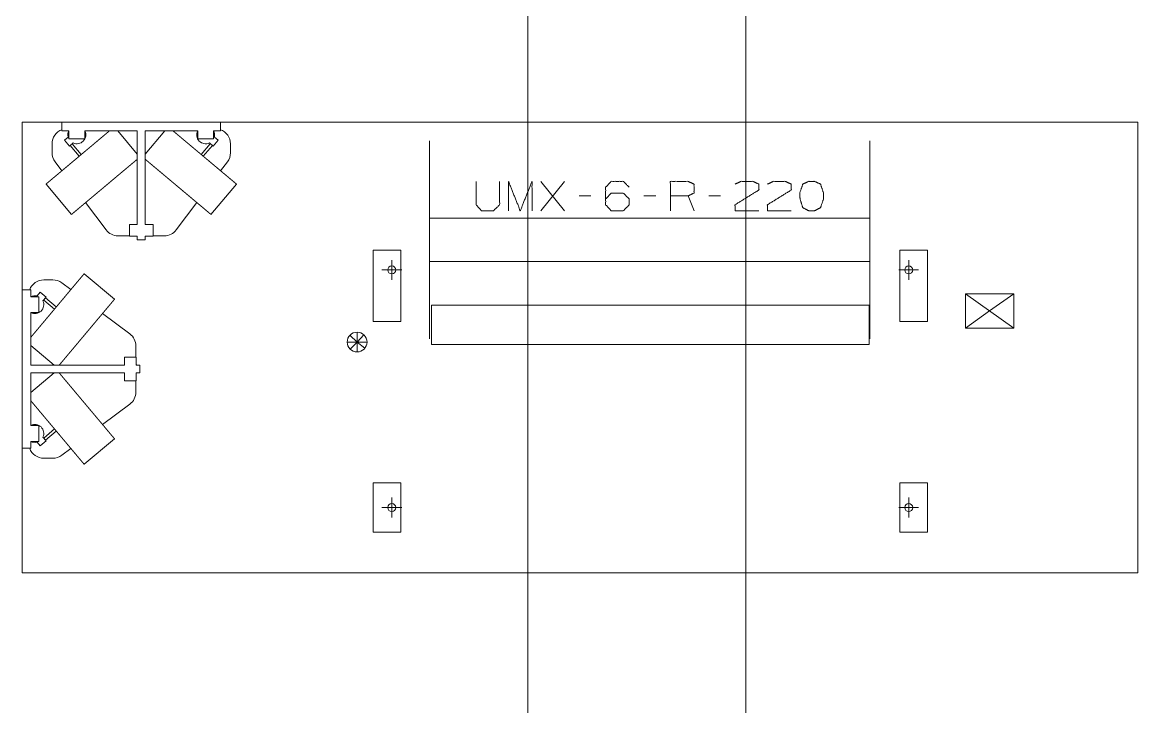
# Model space of a CAD drawing. Header units: millimetres. Extents: x 3056 to 110866, y 16649 to 58349.
# Drawn here: x 66406 to 72033, y 30720 to 34174 of the extents above; entities that cross this region are included whole.
import ezdxf

# ---------------------------------------------------------------- set-up
doc = ezdxf.new("R2010")
doc.units = ezdxf.units.MM
doc.layers.add('1', color=7, linetype='Continuous', true_color=0xffffff)

msp = doc.modelspace()

# ---------------------------------------------------------------- linework, layer by layer
at = {"layer": '1', "color": 143, "linetype": 'Continuous', "lineweight": 13}
for p, q in [((68956.5, 55863.3), (68956.5, 17870.4)), ((70056.5, 17870.4), (70056.5, 53003.3))]:
    msp.add_line(p, q, dxfattribs=at)
at = {"layer": '1', "color": 80, "linetype": 'Continuous', "lineweight": 13}
for p, q in [((66406.5, 31395.3), (66406.5, 33669.3)), ((66406.5, 33669.3), (72033.5, 33669.3)), ((66406.5, 33669.3), (72033.5, 33669.3)), ((66406.5, 31395.3), (66406.5, 33669.3)), ((66606.5, 33669.3), (66606.5, 33626.3)), ((67406.5, 33669.3), (67406.5, 33626.3)), ((72033.5, 33669.3), (72033.5, 31395.3)), ((72033.5, 33669.3), (72033.5, 31395.3)), ((66606.5, 33626.3), (66641.5, 33626.3)), ((66637.6, 33595.1), (66618.9, 33579.4)), ((66641.5, 33626.3), (66641.5, 33586.3)), ((66721.5, 33626.3), (66986.5, 33626.3)), ((66721.5, 33626.3), (66721.5, 33586.3)), ((66986.5, 33509.2), (66888.2, 33626.3)), ((66986.5, 33626.3), (66986.5, 33154.3)), ((67026.5, 33626.3), (67026.5, 33154.3)), ((67124.7, 33626.3), (67026.5, 33509.2)), ((67026.5, 33626.3), (67291.5, 33626.3)), ((67291.5, 33626.3), (67291.5, 33586.3)), ((67371.5, 33626.3), (67371.5, 33586.3)), ((67371.5, 33626.3), (67406.5, 33626.3)), ((67375.3, 33595.1), (67394.1, 33579.4)), ((66556.5, 33515.3), (66556.5, 33561.3)), ((66644.1, 33549.3), (66618.9, 33579.4)), ((66721.5, 33586.3), (66641.5, 33586.3)), ((66662.9, 33565), (66644.1, 33549.3)), ((66647.6, 33552.2), (66693.2, 33497.8)), ((66703.9, 33506.8), (66658.3, 33561.2)), ((67371.5, 33586.3), (67291.5, 33586.3)), ((67354.7, 33561.2), (67309, 33506.8)), ((67319.7, 33497.8), (67365.4, 33552.2)), ((67350.1, 33565), (67368.8, 33549.3)), ((67368.8, 33549.3), (67394.1, 33579.4)), ((67456.5, 33561.3), (67456.5, 33515.3)), ((66571.5, 33470.3), (66605.8, 33424.5)), ((67407.1, 33424.5), (67441.5, 33470.3)), ((69022.6, 33223), (69141.3, 33371.4)), ((69141.3, 33223), (69022.6, 33371.4)), ((66526.2, 33357.7), (66654.8, 33204.5)), ((67358.2, 33204.5), (67486.7, 33357.7)), ((66726, 33264.2), (66829.5, 33126.3)), ((67183.5, 33126.3), (67286.9, 33264.2)), ((69275.1, 33298), (69215.7, 33298)), ((69601.9, 33298), (69542.6, 33298)), ((69795.1, 33223), (69765.4, 33298)), ((69928.8, 33298), (69869.4, 33298)), ((66946.5, 33154.3), (66946.5, 33094.3)), ((66986.5, 33154.3), (66946.5, 33154.3)), ((67026.5, 33154.3), (67066.5, 33154.3)), ((67066.5, 33154.3), (67066.5, 33094.3)), ((70681.5, 33185.5), (68461.5, 33185.5)), ((66946.5, 33096.3), (66889.5, 33096.3)), ((66986.5, 33094.3), (66946.5, 33094.3)), ((66986.5, 33094.3), (66986.5, 33076.3)), ((67026.5, 33094.3), (67066.5, 33094.3)), ((67026.5, 33094.3), (67026.5, 33076.3)), ((67026.7, 33091.6), (67026.5, 33091.6)), ((67026.7, 33091.6), (67026.7, 33094.3)), ((67123.5, 33096.3), (67066.5, 33096.3)), ((67026.5, 33076.3), (66986.5, 33076.3)), ((68176, 33024.3), (68176, 32664.3)), ((68316, 33024.3), (68176, 33024.3)), ((68270.5, 32974.3), (68270.5, 32874.3)), ((68316, 32664.3), (68316, 33024.3)), ((70973, 33024.3), (70833, 33024.3)), ((70833, 33024.3), (70833, 32664.3)), ((70878.5, 32974.3), (70878.5, 32874.3)), ((70973, 32664.3), (70973, 33024.3)), ((68220.5, 32924.3), (68320.5, 32924.3)), ((68461.5, 32966.4), (70681.5, 32966.4)), ((70828.5, 32924.3), (70928.5, 32924.3)), ((66514.5, 32874.3), (66560.5, 32874.3)), ((66871.3, 32776), (66718.1, 32904.6)), ((66406.5, 32824.3), (66449.5, 32824.3)), ((66449.5, 32789.3), (66449.5, 32824.3)), ((66480.6, 32793.2), (66496.4, 32811.9)), ((66526.5, 32786.7), (66496.4, 32811.9)), ((66651.3, 32824.9), (66605.5, 32859.3)), ((66449.5, 32789.3), (66489.5, 32789.3)), ((66489.5, 32789.3), (66489.5, 32709.3)), ((66510.7, 32767.9), (66526.5, 32786.7)), ((66514.6, 32772.5), (66569, 32726.8)), ((66578, 32737.6), (66523.6, 32783.2)), ((71164.5, 32630.3), (71164.5, 32804.3)), ((71408.5, 32630.3), (71164.5, 32804.3)), ((71164.5, 32804.3), (71408.5, 32804.3)), ((71408.5, 32804.3), (71286.5, 32717.3)), ((71408.5, 32804.3), (71408.5, 32630.3)), ((66449.5, 32709.3), (66489.5, 32709.3)), ((66449.5, 32444.3), (66449.5, 32709.3)), ((66949.5, 32601.3), (66811.5, 32704.8)), ((68470.5, 32747.3), (70678.5, 32747.3)), ((68470.5, 32547.3), (68470.5, 32747.3)), ((70678.5, 32747.3), (70678.5, 32547.3)), ((71164.5, 32630.3), (71286.5, 32717.3)), ((68176, 32664.3), (68316, 32664.3)), ((70833, 32664.3), (70973, 32664.3)), ((68095.5, 32560.3), (68059.1, 32594.6)), ((68095.5, 32560.3), (68095.5, 32610.3)), ((68095.5, 32560.3), (68129.8, 32596.7)), ((71408.5, 32630.3), (71164.5, 32630.3)), ((66449.5, 32542.5), (66566.5, 32444.3)), ((66979.5, 32541.3), (66979.5, 32484.3)), ((68095.5, 32560.3), (68045.5, 32560.3)), ((68095.5, 32560.3), (68061.1, 32523.9)), ((68095.5, 32560.3), (68134.3, 32528.8)), ((68095.5, 32560.3), (68095.5, 32510.3)), ((68095.5, 32560.3), (68145.5, 32560.3)), ((70678.5, 32547.3), (68470.5, 32547.3)), ((66921.5, 32484.3), (66981.5, 32484.3)), ((66921.5, 32444.3), (66921.5, 32484.3)), ((66981.5, 32444.3), (66981.5, 32484.3)), ((66449.5, 32444.3), (66921.5, 32444.3)), ((66984.1, 32444.6), (66981.5, 32444.5)), ((66981.5, 32444.3), (66999.5, 32444.3)), ((66984.1, 32444.6), (66984.1, 32444.3)), ((66999.5, 32444.3), (66999.5, 32404.3)), ((66449.5, 32139.3), (66449.5, 32404.3)), ((66566.5, 32404.3), (66449.5, 32306.1)), ((66449.5, 32404.3), (66921.5, 32404.3)), ((66921.5, 32404.3), (66921.5, 32364.3)), ((66921.5, 32364.3), (66981.5, 32364.3)), ((66979.5, 32364.3), (66979.5, 32307.3)), ((66981.5, 32404.3), (66999.5, 32404.3)), ((66981.5, 32404.3), (66981.5, 32364.3)), ((66811.5, 32143.8), (66949.5, 32247.3)), ((66449.5, 32139.3), (66489.5, 32139.3)), ((66489.5, 32139.3), (66489.5, 32059.3)), ((66510.7, 32080.7), (66526.5, 32061.9)), ((66569, 32121.8), (66514.6, 32076.1)), ((66523.6, 32065.4), (66578, 32111)), ((66406.5, 32024.3), (66449.5, 32024.3)), ((66449.5, 32059.3), (66489.5, 32059.3)), ((66449.5, 32024.3), (66449.5, 32059.3)), ((66480.6, 32055.4), (66496.4, 32036.7)), ((66526.5, 32061.9), (66496.4, 32036.7)), ((66605.5, 31989.3), (66651.3, 32023.7)), ((66718.1, 31944), (66871.3, 32072.6)), ((66560.5, 31974.3), (66514.5, 31974.3)), ((68176, 31850.3), (68176, 31600.3)), ((68316, 31850.3), (68176, 31850.3)), ((68316, 31600.3), (68316, 31850.3)), ((70833, 31850.3), (70833, 31600.3)), ((70973, 31850.3), (70833, 31850.3)), ((70973, 31600.3), (70973, 31850.3)), ((68270.5, 31775.3), (68270.5, 31675.3)), ((70878.5, 31775.3), (70878.5, 31675.3)), ((68220.5, 31725.3), (68320.5, 31725.3)), ((70828.5, 31725.3), (70928.5, 31725.3)), ((68176, 31600.3), (68316, 31600.3)), ((70833, 31600.3), (70973, 31600.3)), ((72033.5, 31395.3), (66406.5, 31395.3)), ((72033.5, 31395.3), (66406.5, 31395.3))]:
    msp.add_line(p, q, dxfattribs=at)
for centre, radius in [((68270.5, 32924.3), 20), ((70878.5, 32924.3), 20), ((68095.5, 32560.3), 50), ((68270.5, 31725.3), 20), ((70878.5, 31725.3), 20)]:
    msp.add_circle(centre, radius, dxfattribs=at)
for centre, radius, start, end in [((66631.5, 33561.3), 75, 109.4723, 180), ((66681.5, 33606.3), 45.2, 153.7683, 194.2622), ((66681.5, 33606.3), 45.2, 245.7378, 26.2321), ((67331.5, 33606.3), 45.2, 153.7679, 294.2622), ((67331.5, 33606.3), 45.2, 345.7378, 26.2317), ((67381.5, 33561.3), 75, 0, 70.5277), ((66631.5, 33515.3), 75, 180, 216.8699), ((67381.5, 33515.3), 75, 323.1301, 0), ((66889.5, 33171.3), 75, 216.8699, 270), ((67123.5, 33171.3), 75, 270, 323.1301), ((66514.5, 32799.3), 75, 90, 160.5277), ((66560.5, 32799.3), 75, 53.1301, 90), ((66469.5, 32749.3), 45.2, 75.7378, 116.2317), ((66469.5, 32749.3), 45.2, 243.7679, 24.2622), ((66904.5, 32541.3), 75, 0, 53.1301), ((66904.5, 32307.3), 75, 306.8699, 360), ((66469.5, 32099.3), 45.2, 335.7378, 116.2321), ((66514.5, 32049.3), 75, 199.4723, 270), ((66469.5, 32099.3), 45.2, 243.7683, 284.2622), ((66560.5, 32049.3), 75, 270, 306.8699)]:
    msp.add_arc(centre, radius, start, end, dxfattribs=at)
for points, knots in [([(66846.3, 33626.3), (66843.6, 33624), (66842.1, 33622.8), (66840.7, 33621.6), (66839.2, 33620.3), (66837.7, 33619), (66834.5, 33616.4), (66831.3, 33613.7), (66827.9, 33610.8), (66826.1, 33609.3), (66824.4, 33607.9), (66820.8, 33604.8), (66818.9, 33603.3), (66815.1, 33600.1), (66813.2, 33598.5), (66811.2, 33596.8), (66809.2, 33595.2), (66807.2, 33593.5), (66805.2, 33591.8), (66803.1, 33590), (66801.1, 33588.3), (66796.8, 33584.8), (66792.5, 33581.1), (66788.1, 33577.4), (66785.8, 33575.5), (66783.6, 33573.6), (66779, 33569.8), (66776.7, 33567.9), (66772, 33563.9), (66769.7, 33562), (66764.9, 33557.9), (66762.5, 33555.9), (66757.6, 33551.8), (66755.1, 33549.8), (66752.7, 33547.7), (66750.2, 33545.6), (66745.2, 33541.4), (66740.2, 33537.2), (66735.1, 33532.9), (66732.5, 33530.8), (66730, 33528.7), (66727.4, 33526.5), (66724.8, 33524.3), (66719.7, 33520), (66717.1, 33517.8), (66714.5, 33515.7), (66709.3, 33511.3), (66706.7, 33509.1), (66701.5, 33504.7), (66698.9, 33502.6), (66696.3, 33500.4), (66693.7, 33498.2), (66691.1, 33496), (66685.9, 33491.6), (66683.3, 33489.5), (66678.1, 33485.1), (66672.9, 33480.8), (66667.8, 33476.5), (66662.6, 33472.2), (66657.6, 33467.9), (66655, 33465.8), (66652.5, 33463.7), (66650, 33461.6), (66647.5, 33459.5), (66642.6, 33455.3), (66640.1, 33453.3), (66637.7, 33451.2), (66632.8, 33447.1), (66630.4, 33445.1), (66625.7, 33441.1), (66623.3, 33439.2), (66621, 33437.2), (66616.4, 33433.3), (66611.8, 33429.5), (66609.6, 33427.6), (66605.1, 33423.9), (66603, 33422.1), (66600.8, 33420.3), (66598.7, 33418.5), (66594.5, 33415), (66592.4, 33413.2), (66590.4, 33411.5), (66588.3, 33409.8), (66584.4, 33406.5), (66582.5, 33404.9), (66580.5, 33403.3), (66576.8, 33400.1), (66573.2, 33397.1), (66571.4, 33395.6), (66567.9, 33392.7), (66566.2, 33391.3), (66564.6, 33389.9), (66563, 33388.5), (66561.4, 33387.2), (66559.8, 33385.9), (66558.3, 33384.6), (66555.3, 33382.1), (66553.9, 33380.9), (66552.5, 33379.7), (66549.8, 33377.5), (66548.5, 33376.4), (66546, 33374.3), (66544.8, 33373.3), (66543.6, 33372.3), (66542.5, 33371.4), (66541.4, 33370.4), (66540.4, 33369.6), (66539.4, 33368.7), (66537.4, 33367.1), (66536.5, 33366.4), (66535.7, 33365.6), (66534, 33364.2), (66533.3, 33363.6), (66532.6, 33363), (66531.9, 33362.4), (66531.2, 33361.9), (66530.6, 33361.4), (66530.1, 33360.9), (66529, 33360.1), (66528.6, 33359.7), (66528.2, 33359.3), (66527.5, 33358.7), (66527.2, 33358.5), (66526.7, 33358.1), (66526.5, 33357.9), (66526.4, 33357.8), (66526.3, 33357.7), (66526.2, 33357.7), (66526.2, 33357.7)], [0, 0, 0.008593, 0.013095, 0.017604, 0.022304, 0.027014, 0.036829, 0.047027, 0.057606, 0.063079, 0.068549, 0.079856, 0.08568, 0.097513, 0.103509, 0.109665, 0.115827, 0.122145, 0.128469, 0.134936, 0.141412, 0.154642, 0.168161, 0.181949, 0.188969, 0.195984, 0.210266, 0.217524, 0.232148, 0.239509, 0.254448, 0.262007, 0.277215, 0.284864, 0.292589, 0.300324, 0.315927, 0.331666, 0.34753, 0.355512, 0.363488, 0.371515, 0.379537, 0.395671, 0.403765, 0.411854, 0.428087, 0.436221, 0.452499, 0.460633, 0.468777, 0.476916, 0.48505, 0.501296, 0.509417, 0.525614, 0.541748, 0.55781, 0.573782, 0.589655, 0.597534, 0.605407, 0.613222, 0.621028, 0.636511, 0.644169, 0.651822, 0.666967, 0.67445, 0.689298, 0.696683, 0.703945, 0.718371, 0.732559, 0.739597, 0.753412, 0.76018, 0.766957, 0.773595, 0.786713, 0.793203, 0.799539, 0.805881, 0.818235, 0.824252, 0.830266, 0.841969, 0.853311, 0.858813, 0.869611, 0.874929, 0.880052, 0.885166, 0.890091, 0.895027, 0.899758, 0.909016, 0.913542, 0.917861, 0.926291, 0.930404, 0.938192, 0.941873, 0.945549, 0.949005, 0.952456, 0.955697, 0.958923, 0.964937, 0.967714, 0.970478, 0.975565, 0.97788, 0.98018, 0.982248, 0.984325, 0.986149, 0.987982, 0.991155, 0.992508, 0.993852, 0.996063, 0.996926, 0.998395, 0.99902, 0.999384, 0.999752, 0.999879, 1, 1]), ([(67486.7, 33357.7), (67486.7, 33357.7), (67486.7, 33357.7), (67486.5, 33357.8), (67486.4, 33357.9), (67486.2, 33358.1), (67485.8, 33358.5), (67485.5, 33358.7), (67484.8, 33359.3), (67484.3, 33359.7), (67483.9, 33360.1), (67482.9, 33360.9), (67481.7, 33361.9), (67480.4, 33363), (67479.7, 33363.6), (67478.9, 33364.2), (67477.3, 33365.6), (67476.4, 33366.4), (67475.5, 33367.1), (67473.6, 33368.7), (67472.6, 33369.6), (67471.5, 33370.4), (67470.4, 33371.4), (67468.1, 33373.3), (67465.7, 33375.3), (67464.5, 33376.4), (67463.1, 33377.5), (67460.4, 33379.7), (67459.1, 33380.9), (67456.2, 33383.3), (67454.6, 33384.6), (67453.1, 33385.9), (67450, 33388.5), (67446.7, 33391.3), (67443.3, 33394.1), (67441.5, 33395.6), (67439.8, 33397.1), (67436.2, 33400.1), (67432.4, 33403.3), (67430.5, 33404.9), (67426.6, 33408.2), (67422.6, 33411.5), (67420.5, 33413.2), (67418.5, 33415), (67416.4, 33416.7), (67412.1, 33420.3), (67407.8, 33423.9), (67405.6, 33425.8), (67401.1, 33429.5), (67396.6, 33433.3), (67394.3, 33435.2), (67389.6, 33439.2), (67384.9, 33443.1), (67382.5, 33445.1), (67380.1, 33447.1), (67375.3, 33451.2), (67372.8, 33453.3), (67367.9, 33457.4), (67362.9, 33461.6), (67360.4, 33463.7), (67357.9, 33465.8), (67355.4, 33467.9), (67350.3, 33472.2), (67345.2, 33476.5), (67340, 33480.8), (67334.9, 33485.1), (67329.7, 33489.5), (67327.1, 33491.6), (67321.9, 33496), (67319.3, 33498.2), (67314.1, 33502.6), (67311.5, 33504.7), (67308.9, 33506.9), (67306.3, 33509.1), (67303.7, 33511.3), (67298.5, 33515.7), (67295.9, 33517.8), (67293.3, 33520), (67288.1, 33524.3), (67285.5, 33526.5), (67283, 33528.7), (67280.4, 33530.8), (67277.9, 33532.9), (67275.3, 33535.1), (67272.8, 33537.2), (67267.8, 33541.4), (67262.8, 33545.6), (67260.3, 33547.7), (67257.8, 33549.8), (67255.4, 33551.8), (67250.5, 33555.9), (67248.1, 33557.9), (67245.7, 33559.9), (67240.9, 33563.9), (67238.6, 33565.9), (67236.3, 33567.9), (67233.9, 33569.8), (67229.4, 33573.6), (67224.9, 33577.4), (67220.5, 33581.1), (67216.1, 33584.8), (67214, 33586.5), (67211.9, 33588.3), (67209.8, 33590), (67205.7, 33593.5), (67203.7, 33595.2), (67201.7, 33596.8), (67197.8, 33600.1), (67194, 33603.3), (67192.2, 33604.8), (67188.6, 33607.9), (67185.1, 33610.8), (67181.7, 33613.7), (67180, 33615), (67178.4, 33616.4), (67176.8, 33617.7), (67175.3, 33619), (67172.2, 33621.6), (67170.8, 33622.8), (67169.4, 33624), (67166.6, 33626.3)], [0, 0, 0.000131, 0.000247, 0.000615, 0.000989, 0.001604, 0.003074, 0.003937, 0.006148, 0.007492, 0.008845, 0.012017, 0.015685, 0.019819, 0.02213, 0.024434, 0.029522, 0.032295, 0.035063, 0.041077, 0.044313, 0.047543, 0.050995, 0.058136, 0.065709, 0.069606, 0.073708, 0.082139, 0.086467, 0.095514, 0.100251, 0.104983, 0.114834, 0.125081, 0.135696, 0.141197, 0.146688, 0.158031, 0.169734, 0.175748, 0.187945, 0.200461, 0.206797, 0.213287, 0.219772, 0.233043, 0.246597, 0.253495, 0.267441, 0.281628, 0.288783, 0.303327, 0.318076, 0.325549, 0.333033, 0.348178, 0.355831, 0.371233, 0.386777, 0.394593, 0.402466, 0.410345, 0.426218, 0.44219, 0.458252, 0.474386, 0.490583, 0.498703, 0.51495, 0.523084, 0.539366, 0.54751, 0.555649, 0.563779, 0.571913, 0.588146, 0.596235, 0.604329, 0.620463, 0.628484, 0.636512, 0.644497, 0.652479, 0.660402, 0.668334, 0.684073, 0.699676, 0.707411, 0.715136, 0.722785, 0.737993, 0.745561, 0.753021, 0.767861, 0.775222, 0.782476, 0.789734, 0.804016, 0.818051, 0.831839, 0.845358, 0.851973, 0.858597, 0.865064, 0.877855, 0.884173, 0.890335, 0.902487, 0.91432, 0.920144, 0.931451, 0.942404, 0.952983, 0.958079, 0.96318, 0.968078, 0.972986, 0.982406, 0.986904, 0.991407, 1, 1]), ([(68461.5, 33575.9), (68461.5, 33575.8), (68461.5, 33575.7), (68461.5, 33575.3), (68461.5, 33574.6), (68461.5, 33573.8), (68461.5, 33572.8), (68461.5, 33571.5), (68461.5, 33570.1), (68461.5, 33568.4), (68461.5, 33566.6), (68461.5, 33564.5), (68461.5, 33562.2), (68461.5, 33559.8), (68461.5, 33557.1), (68461.5, 33554.2), (68461.5, 33551.1), (68461.5, 33549.5), (68461.5, 33546.2), (68461.5, 33542.6), (68461.5, 33538.9), (68461.5, 33534.9), (68461.5, 33530.8), (68461.5, 33526.4), (68461.5, 33521.9), (68461.5, 33517.2), (68461.5, 33512.3), (68461.5, 33507.2), (68461.5, 33502), (68461.5, 33496.6), (68461.5, 33491), (68461.5, 33485.2), (68461.5, 33479.3), (68461.5, 33473.1), (68461.5, 33466.9), (68461.5, 33460.4), (68461.5, 33453.8), (68461.5, 33447.1), (68461.5, 33440.2), (68461.5, 33436.6), (68461.5, 33429.5), (68461.5, 33422.2), (68461.5, 33414.8), (68461.5, 33407.2), (68461.5, 33399.5), (68461.5, 33391.6), (68461.5, 33383.7), (68461.5, 33375.6), (68461.5, 33367.3), (68461.5, 33359), (68461.5, 33350.5), (68461.5, 33341.9), (68461.5, 33337.6), (68461.5, 33328.9), (68461.5, 33320), (68461.5, 33311.1), (68461.5, 33302), (68461.5, 33292.9), (68461.5, 33283.7), (68461.5, 33274.3), (68461.5, 33264.9), (68461.5, 33255.4), (68461.5, 33245.9), (68461.5, 33236.3), (68461.5, 33231.4), (68461.5, 33221.7), (68461.5, 33211.9), (68461.5, 33202.1), (68461.5, 33192.2), (68461.5, 33182.2), (68461.5, 33172.2), (68461.5, 33162.2), (68461.5, 33152.1), (68461.5, 33142), (68461.5, 33131.9), (68461.5, 33121.8), (68461.5, 33111.6), (68461.5, 33101.4), (68461.5, 33091.2), (68461.5, 33081), (68461.5, 33075.9)], [0, 0, 0.000206, 0.000519, 0.001355, 0.002598, 0.004265, 0.006339, 0.008832, 0.011732, 0.01505, 0.01877, 0.022902, 0.027443, 0.032385, 0.037735, 0.043482, 0.049625, 0.052795, 0.059537, 0.066665, 0.074179, 0.082084, 0.090366, 0.099034, 0.108072, 0.117481, 0.127254, 0.137393, 0.147892, 0.158745, 0.169953, 0.181499, 0.19339, 0.205613, 0.218171, 0.231051, 0.244253, 0.257768, 0.27159, 0.278654, 0.292931, 0.307499, 0.322358, 0.337498, 0.352918, 0.368602, 0.384551, 0.400755, 0.417206, 0.433907, 0.450835, 0.467996, 0.476632, 0.494126, 0.511827, 0.529729, 0.547831, 0.56612, 0.584587, 0.60323, 0.622037, 0.640997, 0.66011, 0.679367, 0.689061, 0.708513, 0.728087, 0.747772, 0.767558, 0.787449, 0.807425, 0.827481, 0.847605, 0.867798, 0.888044, 0.908338, 0.928668, 0.949025, 0.969409, 0.989803, 1, 1]), ([(70681.5, 33075.9), (70681.5, 33086.1), (70681.5, 33096.3), (70681.5, 33106.5), (70681.5, 33116.7), (70681.5, 33126.9), (70681.5, 33137), (70681.5, 33147.1), (70681.5, 33157.2), (70681.5, 33167.2), (70681.5, 33177.2), (70681.5, 33187.2), (70681.5, 33197.1), (70681.5, 33207), (70681.5, 33216.8), (70681.5, 33226.6), (70681.5, 33231.4), (70681.5, 33241.1), (70681.5, 33250.7), (70681.5, 33260.2), (70681.5, 33269.6), (70681.5, 33279), (70681.5, 33283.7), (70681.5, 33292.9), (70681.5, 33302), (70681.5, 33311.1), (70681.5, 33320), (70681.5, 33328.9), (70681.5, 33337.6), (70681.5, 33346.3), (70681.5, 33354.8), (70681.5, 33363.2), (70681.5, 33371.5), (70681.5, 33379.7), (70681.5, 33387.7), (70681.5, 33395.6), (70681.5, 33403.4), (70681.5, 33411), (70681.5, 33418.5), (70681.5, 33425.9), (70681.5, 33433.1), (70681.5, 33436.6), (70681.5, 33443.6), (70681.5, 33450.4), (70681.5, 33457.1), (70681.5, 33463.6), (70681.5, 33470), (70681.5, 33476.2), (70681.5, 33482.2), (70681.5, 33488.1), (70681.5, 33493.8), (70681.5, 33499.3), (70681.5, 33504.6), (70681.5, 33509.8), (70681.5, 33514.8), (70681.5, 33519.6), (70681.5, 33524.2), (70681.5, 33528.6), (70681.5, 33532.8), (70681.5, 33536.9), (70681.5, 33540.7), (70681.5, 33544.4), (70681.5, 33547.9), (70681.5, 33551.1), (70681.5, 33554.2), (70681.5, 33557.1), (70681.5, 33559.8), (70681.5, 33562.2), (70681.5, 33564.5), (70681.5, 33566.6), (70681.5, 33568.4), (70681.5, 33570.1), (70681.5, 33571.5), (70681.5, 33572.8), (70681.5, 33573.8), (70681.5, 33574.6), (70681.5, 33575.3), (70681.5, 33575.7), (70681.5, 33575.8), (70681.5, 33575.9)], [0, 0, 0.020394, 0.040788, 0.061161, 0.081508, 0.101822, 0.122095, 0.142314, 0.162476, 0.182568, 0.202587, 0.22252, 0.242359, 0.262102, 0.281729, 0.301245, 0.310939, 0.330259, 0.349446, 0.368481, 0.387367, 0.406094, 0.415413, 0.43388, 0.452169, 0.470271, 0.488173, 0.505874, 0.523368, 0.54064, 0.55769, 0.574502, 0.59108, 0.60741, 0.623487, 0.639309, 0.654861, 0.670138, 0.68514, 0.699856, 0.714281, 0.721346, 0.735321, 0.748989, 0.762351, 0.775389, 0.788111, 0.800498, 0.812558, 0.824274, 0.835651, 0.846679, 0.857358, 0.867676, 0.877635, 0.887224, 0.896447, 0.9053, 0.913772, 0.921868, 0.929578, 0.936902, 0.943834, 0.950375, 0.956518, 0.962265, 0.967615, 0.972557, 0.977098, 0.98123, 0.98495, 0.988268, 0.991168, 0.993661, 0.995735, 0.997402, 0.998645, 0.999481, 0.999794, 1, 1]), ([(66986.5, 33482.8), (66985.4, 33481.9), (66984.4, 33481.1), (66982.2, 33479.2), (66981, 33478.2), (66979.9, 33477.3), (66978.6, 33476.2), (66977.4, 33475.2), (66974.8, 33473), (66973.4, 33471.8), (66972, 33470.7), (66969.1, 33468.2), (66967.6, 33467), (66964.5, 33464.4), (66961.3, 33461.7), (66958, 33458.9), (66956.3, 33457.5), (66952.8, 33454.5), (66949.2, 33451.5), (66945.4, 33448.4), (66943.5, 33446.8), (66939.6, 33443.5), (66937.6, 33441.8), (66935.6, 33440.1), (66933.6, 33438.4), (66931.5, 33436.7), (66927.3, 33433.2), (66925.2, 33431.4), (66923, 33429.6), (66920.9, 33427.8), (66916.5, 33424.1), (66914.2, 33422.2), (66912, 33420.3), (66909.7, 33418.4), (66905.1, 33414.5), (66900.4, 33410.6), (66895.6, 33406.6), (66893.3, 33404.6), (66890.8, 33402.6), (66886, 33398.5), (66883.5, 33396.4), (66878.6, 33392.3), (66873.6, 33388.1), (66868.5, 33383.9), (66863.5, 33379.6), (66860.9, 33377.5), (66858.4, 33375.3), (66855.8, 33373.2), (66850.6, 33368.8), (66848.1, 33366.7), (66845.5, 33364.5), (66842.9, 33362.3), (66840.3, 33360.1), (66835.1, 33355.8), (66829.9, 33351.4), (66827.3, 33349.2), (66822.1, 33344.9), (66819.5, 33342.7), (66816.9, 33340.5), (66814.3, 33338.3), (66809.1, 33334), (66803.9, 33329.6), (66801.3, 33327.5), (66798.8, 33325.3), (66796.2, 33323.1), (66793.6, 33321), (66791.1, 33318.9), (66786, 33314.6), (66783.5, 33312.5), (66778.5, 33308.3), (66776, 33306.2), (66773.5, 33304.1), (66768.6, 33300), (66766.1, 33297.9), (66761.3, 33293.8), (66758.9, 33291.8), (66756.5, 33289.8), (66751.8, 33285.9), (66749.4, 33283.9), (66747.1, 33282), (66744.8, 33280), (66740.3, 33276.2), (66738, 33274.3), (66735.8, 33272.5), (66733.6, 33270.6), (66731.5, 33268.8), (66729.3, 33267), (66725, 33263.4), (66720.9, 33260), (66716.8, 33256.6), (66714.9, 33254.9), (66711, 33251.6), (66709, 33250), (66707.2, 33248.4), (66705.3, 33246.9), (66703.5, 33245.4), (66699.9, 33242.4), (66698.2, 33240.9), (66696.5, 33239.5), (66694.8, 33238), (66693.1, 33236.7), (66691.5, 33235.3), (66689.9, 33234), (66688.3, 33232.6), (66685.3, 33230.1), (66683.9, 33228.9), (66682.4, 33227.7), (66679.6, 33225.4), (66678.3, 33224.2), (66677, 33223.1), (66675.8, 33222.1), (66674.5, 33221.1), (66672.2, 33219.1), (66671.1, 33218.2), (66670, 33217.2), (66668.9, 33216.4), (66667.9, 33215.5), (66666.9, 33214.7), (66666, 33213.9), (66665.1, 33213.1), (66663.4, 33211.7), (66662.6, 33211), (66661.8, 33210.4), (66661.1, 33209.8), (66660.4, 33209.2), (66659.8, 33208.7), (66659.2, 33208.2), (66658.6, 33207.7), (66658.1, 33207.3), (66657.6, 33206.8), (66657.2, 33206.5), (66656.7, 33206.1), (66656.4, 33205.8), (66656, 33205.5), (66655.5, 33205.1), (66655.3, 33204.9), (66655.1, 33204.7), (66655, 33204.6), (66654.8, 33204.5), (66654.8, 33204.5), (66654.8, 33204.5)], [0, 0, 0.0031, 0.006206, 0.012842, 0.016372, 0.019912, 0.02365, 0.027393, 0.035291, 0.039451, 0.043601, 0.052311, 0.05686, 0.066146, 0.075813, 0.085845, 0.090964, 0.101528, 0.112454, 0.123714, 0.129508, 0.141249, 0.147186, 0.153293, 0.159391, 0.165641, 0.178279, 0.184672, 0.191186, 0.19771, 0.211016, 0.217795, 0.22457, 0.231466, 0.245358, 0.259466, 0.273784, 0.280983, 0.288287, 0.302964, 0.310337, 0.325253, 0.340312, 0.3555, 0.370798, 0.378501, 0.386194, 0.393945, 0.409468, 0.41724, 0.425051, 0.432858, 0.440687, 0.456366, 0.472053, 0.479912, 0.495613, 0.503459, 0.5113, 0.519129, 0.534777, 0.550365, 0.558146, 0.565888, 0.573639, 0.581332, 0.589035, 0.604346, 0.611944, 0.627068, 0.634611, 0.642066, 0.656916, 0.664299, 0.678901, 0.68611, 0.693322, 0.707549, 0.714557, 0.721571, 0.728466, 0.742151, 0.748934, 0.755596, 0.762253, 0.76879, 0.775317, 0.788112, 0.80062, 0.812842, 0.818806, 0.830564, 0.836358, 0.842001, 0.847635, 0.853104, 0.863873, 0.869173, 0.874291, 0.879413, 0.884354, 0.889289, 0.894042, 0.898792, 0.907917, 0.912276, 0.916644, 0.924971, 0.928931, 0.932899, 0.936651, 0.940412, 0.947498, 0.950833, 0.954165, 0.957278, 0.960402, 0.963294, 0.966192, 0.968863, 0.973994, 0.97644, 0.97867, 0.98089, 0.982885, 0.984876, 0.986646, 0.988406, 0.989947, 0.991478, 0.992774, 0.994076, 0.995138, 0.996205, 0.997862, 0.998452, 0.999045, 0.999406, 0.999761, 0.999874, 1, 1]), ([(67358.2, 33204.5), (67358.1, 33204.5), (67358.1, 33204.5), (67358, 33204.6), (67357.9, 33204.7), (67357.7, 33204.9), (67357.5, 33205.1), (67356.9, 33205.5), (67356.6, 33205.8), (67356.2, 33206.1), (67355.8, 33206.5), (67355.4, 33206.8), (67354.3, 33207.7), (67353.8, 33208.2), (67353.2, 33208.7), (67352.5, 33209.2), (67351.8, 33209.8), (67351.1, 33210.4), (67350.4, 33211), (67349.6, 33211.7), (67348.7, 33212.4), (67347.9, 33213.1), (67346, 33214.7), (67345, 33215.5), (67343, 33217.2), (67341.9, 33218.2), (67339.6, 33220.1), (67338.4, 33221.1), (67335.9, 33223.1), (67334.6, 33224.2), (67333.3, 33225.4), (67330.5, 33227.7), (67327.6, 33230.1), (67326.1, 33231.4), (67324.6, 33232.6), (67323, 33234), (67319.8, 33236.7), (67316.5, 33239.5), (67314.8, 33240.9), (67313, 33242.4), (67309.5, 33245.4), (67307.6, 33246.9), (67305.8, 33248.4), (67303.9, 33250), (67300.1, 33253.2), (67298.1, 33254.9), (67296.1, 33256.6), (67292, 33260), (67287.9, 33263.4), (67283.7, 33267), (67281.5, 33268.8), (67279.3, 33270.6), (67277.1, 33272.5), (67272.7, 33276.2), (67268.1, 33280), (67265.8, 33282), (67263.5, 33283.9), (67261.2, 33285.9), (67256.5, 33289.8), (67254.1, 33291.8), (67249.2, 33295.9), (67246.8, 33297.9), (67244.4, 33300), (67241.9, 33302), (67237, 33306.2), (67234.5, 33308.3), (67229.5, 33312.5), (67226.9, 33314.6), (67224.4, 33316.7), (67221.9, 33318.9), (67216.8, 33323.1), (67214.2, 33325.3), (67211.6, 33327.5), (67206.5, 33331.8), (67203.9, 33334), (67201.3, 33336.1), (67198.7, 33338.3), (67196.1, 33340.5), (67190.9, 33344.9), (67188.3, 33347), (67183.1, 33351.4), (67180.5, 33353.6), (67177.9, 33355.8), (67175.3, 33358), (67172.7, 33360.1), (67170.1, 33362.3), (67167.5, 33364.5), (67164.9, 33366.7), (67162.3, 33368.8), (67157.2, 33373.2), (67154.6, 33375.3), (67152, 33377.5), (67146.9, 33381.7), (67144.4, 33383.9), (67139.4, 33388.1), (67134.4, 33392.3), (67131.9, 33394.3), (67129.4, 33396.4), (67127, 33398.5), (67124.5, 33400.5), (67122.1, 33402.6), (67119.7, 33404.6), (67117.3, 33406.6), (67114.9, 33408.6), (67112.5, 33410.6), (67107.9, 33414.5), (67103.3, 33418.4), (67101, 33420.3), (67098.7, 33422.2), (67096.5, 33424.1), (67092.1, 33427.8), (67087.7, 33431.4), (67085.6, 33433.2), (67083.5, 33435), (67081.4, 33436.7), (67079.3, 33438.4), (67077.3, 33440.1), (67073.3, 33443.5), (67069.4, 33446.8), (67067.5, 33448.4), (67065.6, 33449.9), (67063.8, 33451.5), (67062, 33453), (67058.4, 33456), (67056.6, 33457.5), (67055, 33458.9), (67051.6, 33461.7), (67048.4, 33464.4), (67045.3, 33467), (67043.8, 33468.2), (67040.9, 33470.7), (67039.6, 33471.8), (67038.2, 33473), (67036.9, 33474.1), (67035.6, 33475.2), (67034.3, 33476.2), (67033.1, 33477.3), (67031.9, 33478.2), (67030.7, 33479.2), (67029.6, 33480.2), (67028.5, 33481.1), (67027.5, 33481.9), (67026.5, 33482.8)], [0, 0, 0.000126, 0.000239, 0.000603, 0.000954, 0.001548, 0.002138, 0.003795, 0.004862, 0.005933, 0.007226, 0.008532, 0.011594, 0.013354, 0.015124, 0.017115, 0.01911, 0.021339, 0.02356, 0.026015, 0.02846, 0.031137, 0.036705, 0.039607, 0.045835, 0.049166, 0.056044, 0.059597, 0.0671, 0.071068, 0.075028, 0.083355, 0.092091, 0.096644, 0.101207, 0.105956, 0.115654, 0.125708, 0.130826, 0.136125, 0.146894, 0.152364, 0.157997, 0.16364, 0.175242, 0.181202, 0.187156, 0.199378, 0.211886, 0.224681, 0.231217, 0.237744, 0.244411, 0.257847, 0.271531, 0.278426, 0.28544, 0.292448, 0.306675, 0.313887, 0.3284, 0.335698, 0.34308, 0.350467, 0.365395, 0.372928, 0.388052, 0.39566, 0.403305, 0.410961, 0.426367, 0.434108, 0.441859, 0.457416, 0.465227, 0.473034, 0.480867, 0.488695, 0.504382, 0.512242, 0.527942, 0.535792, 0.543638, 0.551475, 0.559308, 0.567137, 0.574943, 0.582755, 0.590527, 0.606049, 0.6138, 0.621493, 0.636848, 0.644494, 0.659682, 0.674741, 0.682201, 0.689656, 0.697038, 0.704415, 0.711715, 0.71901, 0.726218, 0.733418, 0.740527, 0.754635, 0.768527, 0.775423, 0.782198, 0.788977, 0.802283, 0.815329, 0.821713, 0.828107, 0.834351, 0.840601, 0.846699, 0.858753, 0.870493, 0.876287, 0.881917, 0.887538, 0.893003, 0.903745, 0.909037, 0.914146, 0.924178, 0.933845, 0.943131, 0.947681, 0.95639, 0.960549, 0.9647, 0.968651, 0.972598, 0.976341, 0.980079, 0.983618, 0.987148, 0.990466, 0.993794, 0.99689, 1, 1]), ([(68695.7, 33371.4), (68695.7, 33252.7), (68723.8, 33223), (68783.2, 33223), (68814.4, 33252.7), (68814.4, 33371.4)], [0, 0, 0.311782, 0.419154, 0.575052, 0.688218, 1, 1]), ([(68859.1, 33223), (68859.1, 33371.4), (68918.5, 33223), (68977.9, 33371.4), (68977.9, 33223)], [0, 0, 0.240728, 0.500002, 0.759272, 1, 1]), ([(69349.4, 33282.4), (69377.6, 33312.1), (69438.5, 33312.1), (69468.2, 33282.4), (69468.2, 33252.7), (69438.5, 33223), (69377.6, 33223), (69349.4, 33252.7), (69349.4, 33341.7), (69377.6, 33371.4), (69438.5, 33371.4), (69468.2, 33341.7)], [0, 0, 0.074329, 0.185077, 0.261391, 0.315347, 0.391661, 0.502409, 0.576738, 0.738609, 0.812937, 0.923685, 1, 1]), ([(69676.3, 33223), (69676.3, 33371.4), (69765.4, 33371.4), (69795.1, 33357.4), (69795.1, 33312.1), (69765.4, 33298), (69676.3, 33298)], [0, 0, 0.33923, 0.542769, 0.617838, 0.721392, 0.796461, 1, 1]), ([(70003.2, 33357.4), (70031.3, 33371.4), (70092.3, 33371.4), (70121.9, 33357.4), (70121.9, 33327.7), (70001.6, 33252.7), (70003.2, 33223), (70121.9, 33223)], [0, 0, 0.070635, 0.207523, 0.281311, 0.348001, 0.666468, 0.73325, 1, 1]), ([(70166.6, 33357.4), (70194.8, 33371.4), (70255.7, 33371.4), (70285.4, 33357.4), (70285.4, 33327.7), (70165.1, 33252.7), (70166.6, 33223), (70285.4, 33223)], [0, 0, 0.070634, 0.207509, 0.281307, 0.347997, 0.66647, 0.733253, 1, 1]), ([(70403.5, 33223), (70433.2, 33238.6), (70448.8, 33282.4), (70448.8, 33312.1), (70433.2, 33357.4), (70403.5, 33371.4), (70373.8, 33371.4), (70344.1, 33357.4), (70328.5, 33312.1), (70330.1, 33282.4), (70344.1, 33238.6), (70373.8, 33223), (70403.5, 33223)], [0, 0, 0.076268, 0.181882, 0.249377, 0.358345, 0.433024, 0.500525, 0.575204, 0.684172, 0.751761, 0.85623, 0.932499, 1, 1]), ([(68461.5, 33075.9), (68461.5, 33065.7), (68461.5, 33055.6), (68461.5, 33045.4), (68461.5, 33035.2), (68461.5, 33025), (68461.5, 33014.9), (68461.5, 33009.8), (68461.5, 32999.7), (68461.5, 32989.7), (68461.5, 32979.7), (68461.5, 32969.7), (68461.5, 32959.7), (68461.5, 32949.8), (68461.5, 32940), (68461.5, 32930.2), (68461.5, 32920.5), (68461.5, 32910.8), (68461.5, 32901.2), (68461.5, 32891.7), (68461.5, 32882.3), (68461.5, 32872.9), (68461.5, 32863.6), (68461.5, 32854.4), (68461.5, 32845.3), (68461.5, 32836.3), (68461.5, 32827.4), (68461.5, 32818.6), (68461.5, 32809.9), (68461.5, 32801.4), (68461.5, 32792.9), (68461.5, 32784.5), (68461.5, 32776.3), (68461.5, 32768.2), (68461.5, 32760.2), (68461.5, 32752.4), (68461.5, 32744.7), (68461.5, 32740.9), (68461.5, 32733.4), (68461.5, 32726), (68461.5, 32718.8), (68461.5, 32715.3), (68461.5, 32708.3), (68461.5, 32704.8), (68461.5, 32698.1), (68461.5, 32691.5), (68461.5, 32685), (68461.5, 32678.8), (68461.5, 32672.6), (68461.5, 32666.7), (68461.5, 32660.9), (68461.5, 32655.3), (68461.5, 32649.9), (68461.5, 32644.6), (68461.5, 32639.6), (68461.5, 32634.7), (68461.5, 32630), (68461.5, 32625.5), (68461.5, 32621.1), (68461.5, 32617), (68461.5, 32613), (68461.5, 32609.3), (68461.5, 32605.7), (68461.5, 32602.3), (68461.5, 32599.2), (68461.5, 32596.2), (68461.5, 32593.4), (68461.5, 32590.9), (68461.5, 32588.5), (68461.5, 32586.3), (68461.5, 32584.3), (68461.5, 32582.6), (68461.5, 32581), (68461.5, 32579.7), (68461.5, 32578.5), (68461.5, 32577.6), (68461.5, 32577.2), (68461.5, 32576.6), (68461.5, 32576.2), (68461.5, 32576), (68461.5, 32575.9)], [0, 0, 0.020399, 0.040788, 0.061161, 0.081513, 0.101827, 0.122094, 0.132207, 0.152399, 0.172524, 0.192579, 0.212555, 0.232441, 0.252232, 0.271917, 0.29149, 0.310943, 0.330262, 0.349445, 0.368484, 0.38737, 0.406097, 0.42465, 0.443027, 0.46122, 0.479222, 0.497029, 0.514623, 0.532007, 0.549167, 0.566095, 0.582796, 0.599248, 0.615451, 0.6314, 0.647084, 0.662499, 0.67014, 0.685142, 0.699858, 0.714283, 0.721347, 0.735322, 0.742233, 0.755748, 0.768951, 0.781831, 0.794388, 0.806611, 0.818502, 0.830048, 0.841251, 0.852104, 0.862602, 0.872746, 0.88252, 0.891929, 0.900967, 0.909629, 0.917916, 0.925816, 0.933336, 0.940464, 0.9472, 0.953545, 0.959492, 0.965038, 0.970187, 0.974928, 0.979262, 0.983194, 0.986713, 0.989819, 0.992518, 0.994804, 0.996672, 0.997397, 0.998645, 0.999481, 0.999894, 1, 1]), ([(70681.5, 32575.9), (70681.5, 32576.1), (70681.5, 32576.4), (70681.5, 32576.9), (70681.5, 32577.2), (70681.5, 32578.1), (70681.5, 32579.1), (70681.5, 32580.4), (70681.5, 32581.8), (70681.5, 32583.5), (70681.5, 32585.3), (70681.5, 32587.4), (70681.5, 32589.7), (70681.5, 32590.9), (70681.5, 32593.4), (70681.5, 32596.2), (70681.5, 32599.2), (70681.5, 32602.3), (70681.5, 32605.7), (70681.5, 32609.3), (70681.5, 32613), (70681.5, 32617), (70681.5, 32621.1), (70681.5, 32625.5), (70681.5, 32630), (70681.5, 32634.7), (70681.5, 32639.6), (70681.5, 32642.1), (70681.5, 32647.3), (70681.5, 32652.6), (70681.5, 32658.1), (70681.5, 32663.8), (70681.5, 32669.7), (70681.5, 32675.7), (70681.5, 32681.9), (70681.5, 32685), (70681.5, 32691.5), (70681.5, 32698.1), (70681.5, 32701.5), (70681.5, 32708.3), (70681.5, 32715.3), (70681.5, 32718.8), (70681.5, 32726), (70681.5, 32733.4), (70681.5, 32740.9), (70681.5, 32748.5), (70681.5, 32756.3), (70681.5, 32764.2), (70681.5, 32772.2), (70681.5, 32780.4), (70681.5, 32788.7), (70681.5, 32797.1), (70681.5, 32805.6), (70681.5, 32814.3), (70681.5, 32823), (70681.5, 32831.9), (70681.5, 32840.8), (70681.5, 32849.9), (70681.5, 32859), (70681.5, 32868.2), (70681.5, 32877.6), (70681.5, 32887), (70681.5, 32896.4), (70681.5, 32906), (70681.5, 32915.6), (70681.5, 32925.3), (70681.5, 32935.1), (70681.5, 32940), (70681.5, 32949.8), (70681.5, 32959.7), (70681.5, 32969.7), (70681.5, 32979.7), (70681.5, 32989.7), (70681.5, 32999.7), (70681.5, 33009.8), (70681.5, 33020), (70681.5, 33030.1), (70681.5, 33040.3), (70681.5, 33050.5), (70681.5, 33060.6), (70681.5, 33070.8), (70681.5, 33075.9)], [0, 0, 0.000212, 0.000831, 0.001873, 0.002603, 0.004265, 0.006339, 0.008832, 0.011732, 0.015049, 0.018775, 0.022908, 0.027442, 0.029813, 0.034962, 0.040508, 0.046455, 0.0528, 0.059536, 0.066664, 0.074184, 0.082084, 0.090371, 0.099033, 0.108071, 0.11748, 0.127254, 0.132323, 0.142647, 0.15332, 0.164348, 0.175725, 0.187441, 0.1995, 0.211888, 0.218169, 0.231049, 0.244252, 0.251009, 0.264678, 0.278653, 0.285717, 0.300142, 0.314858, 0.32986, 0.345137, 0.360689, 0.376511, 0.392587, 0.408917, 0.425496, 0.442313, 0.459357, 0.476629, 0.494124, 0.511824, 0.529726, 0.547829, 0.566117, 0.584584, 0.603227, 0.622033, 0.640999, 0.660112, 0.679363, 0.698752, 0.718267, 0.728083, 0.747768, 0.767559, 0.787445, 0.807421, 0.827476, 0.847601, 0.867793, 0.888039, 0.908333, 0.928663, 0.949026, 0.969404, 0.989798, 1, 1]), ([(66718.1, 32904.6), (66718.1, 32904.5), (66718, 32904.5), (66717.9, 32904.4), (66717.8, 32904.2), (66717.7, 32904.1), (66717.3, 32903.6), (66717, 32903.3), (66716.7, 32902.9), (66716.4, 32902.6), (66716.1, 32902.2), (66715.7, 32901.7), (66715.3, 32901.2), (66714.9, 32900.7), (66714.4, 32900.1), (66713.9, 32899.5), (66713.3, 32898.9), (66712.8, 32898.2), (66712.1, 32897.5), (66710.8, 32895.9), (66710.2, 32895.1), (66709.4, 32894.2), (66707.9, 32892.4), (66706.2, 32890.4), (66705.3, 32889.3), (66704.4, 32888.2), (66703.5, 32887.1), (66701.5, 32884.8), (66700.4, 32883.5), (66699.4, 32882.3), (66697.2, 32879.7), (66694.9, 32876.9), (66692.4, 32874), (66689.9, 32871), (66687.2, 32867.8), (66684.5, 32864.5), (66683.1, 32862.8), (66681.6, 32861.1), (66678.7, 32857.6), (66677.2, 32855.8), (66674.1, 32852.1), (66672.5, 32850.2), (66670.9, 32848.3), (66667.6, 32844.4), (66665.9, 32842.4), (66662.5, 32838.4), (66659.1, 32834.2), (66655.5, 32830), (66651.9, 32825.6), (66650, 32823.4), (66648.1, 32821.2), (66644.4, 32816.7), (66640.5, 32812.1), (66636.6, 32807.5), (66634.6, 32805.1), (66632.7, 32802.7), (66630.6, 32800.3), (66628.6, 32798), (66626.6, 32795.5), (66624.6, 32793.1), (66620.5, 32788.2), (66618.4, 32785.7), (66614.2, 32780.7), (66612.1, 32778.2), (66607.9, 32773.2), (66603.6, 32768.1), (66599.3, 32763), (66595, 32757.9), (66592.8, 32755.3), (66590.7, 32752.7), (66586.3, 32747.5), (66582, 32742.3), (66577.6, 32737.1), (66575.4, 32734.5), (66571, 32729.3), (66568.8, 32726.7), (66566.7, 32724.1), (66564.5, 32721.5), (66560.1, 32716.3), (66557.9, 32713.7), (66553.6, 32708.5), (66551.4, 32705.9), (66547.1, 32700.8), (66545, 32698.2), (66540.7, 32693.2), (66538.6, 32690.6), (66536.5, 32688.1), (66534.3, 32685.6), (66530.1, 32680.6), (66528.1, 32678.1), (66526, 32675.6), (66521.9, 32670.7), (66517.8, 32665.9), (66513.8, 32661.1), (66511.8, 32658.8), (66509.9, 32656.4), (66507.9, 32654.1), (66504, 32649.5), (66502.1, 32647.2), (66500.2, 32644.9), (66498.4, 32642.7), (66494.6, 32638.3), (66491, 32634), (66487.5, 32629.7), (66485.7, 32627.6), (66484, 32625.6), (66482.3, 32623.5), (66478.9, 32619.6), (66475.7, 32615.7), (66474.1, 32613.7), (66470.9, 32610), (66467.9, 32606.4), (66466.4, 32604.6), (66463.5, 32601.2), (66460.7, 32597.9), (66459.4, 32596.2), (66456.7, 32593.1), (66454.2, 32590.1), (66451.8, 32587.2), (66449.5, 32584.4)], [0, 0, 0.00013, 0.000252, 0.00062, 0.000984, 0.001604, 0.003074, 0.003937, 0.005043, 0.006144, 0.007496, 0.00884, 0.010435, 0.012018, 0.013847, 0.01568, 0.017748, 0.01982, 0.022133, 0.026983, 0.029522, 0.032291, 0.038074, 0.044308, 0.047539, 0.050999, 0.054451, 0.061812, 0.065708, 0.069601, 0.077824, 0.086462, 0.095518, 0.104978, 0.114829, 0.125076, 0.130387, 0.135696, 0.146683, 0.15236, 0.163882, 0.169729, 0.175742, 0.187948, 0.194123, 0.2068, 0.219771, 0.233041, 0.246596, 0.253494, 0.260406, 0.274473, 0.288782, 0.303321, 0.3107, 0.318075, 0.325557, 0.333027, 0.340603, 0.348172, 0.363496, 0.371227, 0.38678, 0.394587, 0.410343, 0.42622, 0.442184, 0.458254, 0.466317, 0.474388, 0.49058, 0.506818, 0.523086, 0.531225, 0.547503, 0.555646, 0.563772, 0.571906, 0.588139, 0.596232, 0.612389, 0.62046, 0.636504, 0.644494, 0.660399, 0.668331, 0.676201, 0.684074, 0.699678, 0.707403, 0.715137, 0.730431, 0.745558, 0.760487, 0.767857, 0.775215, 0.782477, 0.796876, 0.804013, 0.811036, 0.818052, 0.83184, 0.845353, 0.858593, 0.865061, 0.871536, 0.877846, 0.89033, 0.902487, 0.908483, 0.92014, 0.931447, 0.936921, 0.947685, 0.958079, 0.963172, 0.972982, 0.982392, 0.991407, 1, 1]), ([(66871.3, 32776), (66871.3, 32776), (66871.2, 32775.9), (66871.1, 32775.8), (66871, 32775.7), (66870.9, 32775.5), (66870.7, 32775.3), (66870.5, 32775), (66870.2, 32774.7), (66869.9, 32774.4), (66869.3, 32773.6), (66868.9, 32773.2), (66868.5, 32772.7), (66868.1, 32772.2), (66867.6, 32771.6), (66867.1, 32771), (66866.5, 32770.3), (66866, 32769.7), (66865.4, 32768.9), (66864.7, 32768.2), (66864.1, 32767.4), (66862.6, 32765.7), (66861.9, 32764.8), (66860.3, 32762.9), (66859.4, 32761.8), (66858.5, 32760.8), (66857.6, 32759.7), (66856.7, 32758.6), (66855.7, 32757.4), (66854.7, 32756.2), (66853.7, 32755), (66852.6, 32753.8), (66851.5, 32752.4), (66850.4, 32751.1), (66848.1, 32748.4), (66846.9, 32746.9), (66845.7, 32745.5), (66843.1, 32742.4), (66841.8, 32740.9), (66840.5, 32739.3), (66837.7, 32736), (66836.3, 32734.3), (66833.4, 32730.9), (66831.9, 32729.1), (66830.4, 32727.3), (66827.3, 32723.6), (66825.8, 32721.7), (66824.1, 32719.8), (66822.5, 32717.9), (66819.2, 32713.9), (66817.5, 32711.9), (66814.1, 32707.8), (66810.5, 32703.6), (66808.8, 32701.5), (66806.9, 32699.3), (66805.1, 32697.1), (66803.3, 32694.9), (66801.4, 32692.7), (66799.5, 32690.5), (66797.6, 32688.2), (66793.8, 32683.7), (66789.9, 32679), (66785.9, 32674.3), (66781.9, 32669.5), (66779.9, 32667.1), (66775.8, 32662.2), (66773.8, 32659.8), (66771.7, 32657.3), (66769.6, 32654.8), (66767.5, 32652.3), (66763.3, 32647.3), (66759, 32642.2), (66756.9, 32639.7), (66752.6, 32634.6), (66750.5, 32632), (66746.2, 32626.9), (66744, 32624.3), (66741.8, 32621.7), (66737.5, 32616.5), (66733.1, 32611.3), (66728.7, 32606.1), (66724.4, 32600.9), (66722.2, 32598.3), (66720, 32595.7), (66715.6, 32590.5), (66711.3, 32585.3), (66709.1, 32582.7), (66706.9, 32580.1), (66704.8, 32577.5), (66700.5, 32572.4), (66698.3, 32569.9), (66694, 32564.8), (66691.9, 32562.2), (66689.8, 32559.7), (66687.7, 32557.2), (66683.5, 32552.2), (66679.3, 32547.2), (66677.3, 32544.8), (66675.2, 32542.3), (66673.2, 32539.9), (66671.2, 32537.5), (66667.2, 32532.7), (66663.2, 32528), (66659.3, 32523.4), (66657.4, 32521.1), (66655.5, 32518.8), (66653.6, 32516.5), (66651.7, 32514.3), (66648, 32509.9), (66644.4, 32505.6), (66640.8, 32501.3), (66637.3, 32497.2), (66635.6, 32495.2), (66633.9, 32493.1), (66630.6, 32489.2), (66627.4, 32485.3), (66624.3, 32481.6), (66621.2, 32478), (66618.3, 32474.5), (66615.4, 32471.1), (66612.7, 32467.8), (66611.4, 32466.2), (66610.1, 32464.7), (66607.5, 32461.7), (66605.1, 32458.8), (66603.9, 32457.4), (66601.7, 32454.7), (66600.6, 32453.4), (66599.6, 32452.1), (66598.5, 32450.9), (66596.5, 32448.6), (66595.6, 32447.5), (66593.8, 32445.3), (66593, 32444.3)], [0, 0, 0.000125, 0.000243, 0.000603, 0.00095, 0.001552, 0.002142, 0.002967, 0.003799, 0.004862, 0.007226, 0.008531, 0.010058, 0.011593, 0.013358, 0.015128, 0.017123, 0.01911, 0.021335, 0.023555, 0.02601, 0.031136, 0.033817, 0.039603, 0.042721, 0.045835, 0.049166, 0.052505, 0.056045, 0.059596, 0.063349, 0.067104, 0.071064, 0.075032, 0.08336, 0.087723, 0.09209, 0.101211, 0.105957, 0.110706, 0.12059, 0.125708, 0.136126, 0.141425, 0.146891, 0.158002, 0.163636, 0.169435, 0.175246, 0.187152, 0.193267, 0.205633, 0.218288, 0.224681, 0.231217, 0.237745, 0.24441, 0.251068, 0.257851, 0.264626, 0.278427, 0.292453, 0.306674, 0.321091, 0.328395, 0.343085, 0.350467, 0.357931, 0.365391, 0.372928, 0.388053, 0.40331, 0.410957, 0.426363, 0.434112, 0.449631, 0.45742, 0.465223, 0.480867, 0.496545, 0.512238, 0.527938, 0.535793, 0.543638, 0.559308, 0.574948, 0.582751, 0.590527, 0.598316, 0.613796, 0.621494, 0.636844, 0.644498, 0.652089, 0.659687, 0.674741, 0.689652, 0.697034, 0.70442, 0.711711, 0.719006, 0.733418, 0.747635, 0.761636, 0.768532, 0.775419, 0.782202, 0.788973, 0.802279, 0.815325, 0.828103, 0.840601, 0.846704, 0.852798, 0.864699, 0.876287, 0.887542, 0.898459, 0.909033, 0.919255, 0.929105, 0.933846, 0.93859, 0.947681, 0.95639, 0.960549, 0.968651, 0.972602, 0.976337, 0.98008, 0.987149, 0.990476, 0.996891, 1, 1]), ([(66593, 32404.3), (66593.8, 32403.3), (66594.7, 32402.2), (66595.6, 32401.1), (66596.5, 32400), (66598.5, 32397.7), (66600.6, 32395.2), (66601.7, 32393.9), (66604, 32391.2), (66605.1, 32389.8), (66607.5, 32386.9), (66608.8, 32385.4), (66610.1, 32383.9), (66611.4, 32382.3), (66612.7, 32380.8), (66614.1, 32379.1), (66615.5, 32377.5), (66618.3, 32374.1), (66619.8, 32372.3), (66621.2, 32370.6), (66622.8, 32368.8), (66624.3, 32367), (66625.9, 32365.1), (66627.4, 32363.2), (66630.7, 32359.4), (66632.3, 32357.4), (66635.7, 32353.4), (66637.4, 32351.4), (66639.1, 32349.3), (66642.6, 32345.1), (66644.4, 32343), (66646.2, 32340.8), (66648, 32338.6), (66649.9, 32336.4), (66651.8, 32334.2), (66655.5, 32329.7), (66657.4, 32327.4), (66659.4, 32325.2), (66663.3, 32320.5), (66667.2, 32315.8), (66669.2, 32313.4), (66673.3, 32308.6), (66675.3, 32306.2), (66677.4, 32303.7), (66679.4, 32301.2), (66681.5, 32298.8), (66685.7, 32293.8), (66687.8, 32291.3), (66692, 32286.3), (66694.1, 32283.7), (66698.4, 32278.6), (66702.7, 32273.5), (66707, 32268.3), (66711.4, 32263.2), (66715.7, 32258), (66720.1, 32252.8), (66724.5, 32247.6), (66726.7, 32244.9)], [0, 0, 0.006482, 0.012937, 0.019852, 0.02676, 0.041476, 0.057078, 0.065311, 0.082193, 0.09086, 0.108989, 0.118477, 0.127949, 0.137834, 0.147694, 0.157976, 0.168233, 0.189521, 0.200537, 0.211569, 0.222936, 0.23432, 0.246048, 0.257784, 0.281925, 0.294312, 0.319421, 0.33214, 0.345169, 0.371486, 0.384795, 0.3984, 0.411988, 0.425863, 0.439722, 0.467971, 0.482319, 0.496683, 0.525879, 0.555493, 0.570515, 0.600724, 0.615935, 0.631312, 0.646695, 0.662225, 0.693471, 0.709153, 0.740796, 0.756724, 0.788728, 0.820905, 0.853245, 0.885711, 0.918302, 0.950948, 0.983649, 1, 1]), ([(66449.5, 32264.2), (66450.6, 32262.8), (66451.8, 32261.4), (66454.2, 32258.5), (66455.5, 32257), (66456.7, 32255.5), (66458.1, 32253.9), (66459.4, 32252.3), (66462.1, 32249.1), (66465, 32245.7), (66466.4, 32243.9), (66467.9, 32242.2), (66469.4, 32240.4), (66471, 32238.5), (66472.5, 32236.7), (66475.7, 32232.9), (66477.3, 32231), (66480.6, 32227), (66482.3, 32225), (66484, 32223), (66485.8, 32220.9), (66489.3, 32216.7), (66491.1, 32214.6), (66494.7, 32210.2), (66496.6, 32208), (66500.3, 32203.5), (66502.2, 32201.3), (66504.2, 32199), (66506.1, 32196.7), (66510, 32192), (66513.9, 32187.3), (66518, 32182.5), (66520, 32180.1), (66522, 32177.7), (66524.1, 32175.2), (66528.2, 32170.3), (66530.3, 32167.8), (66532.4, 32165.3), (66534.5, 32162.8), (66536.6, 32160.3), (66540.9, 32155.2), (66543, 32152.7), (66547.3, 32147.6), (66549.5, 32145), (66553.8, 32139.8), (66556, 32137.2), (66558.2, 32134.6), (66560.3, 32132), (66564.7, 32126.8), (66566.9, 32124.2), (66569.1, 32121.6), (66573.5, 32116.4)], [0, 0, 0.009318, 0.018654, 0.038193, 0.048407, 0.058628, 0.06927, 0.07993, 0.102051, 0.125018, 0.136904, 0.148783, 0.161059, 0.173327, 0.185993, 0.211647, 0.224681, 0.251428, 0.265154, 0.278863, 0.29293, 0.32133, 0.3357, 0.365063, 0.380008, 0.410217, 0.425464, 0.440982, 0.456482, 0.487988, 0.519978, 0.552397, 0.568803, 0.585227, 0.601837, 0.635211, 0.652004, 0.668937, 0.685877, 0.702971, 0.737262, 0.754484, 0.789133, 0.806561, 0.841474, 0.858997, 0.876552, 0.894124, 0.929367, 0.947009, 0.964659, 1, 1]), ([(66726.7, 32244.9), (66731, 32239.7), (66733.2, 32237.1), (66735.4, 32234.5), (66737.6, 32231.9), (66739.8, 32229.4), (66741.9, 32226.8), (66744.1, 32224.2), (66748.4, 32219), (66752.7, 32213.9), (66757, 32208.8), (66759.2, 32206.2), (66763.4, 32201.2), (66765.5, 32198.7), (66767.6, 32196.2), (66769.7, 32193.7), (66771.8, 32191.2), (66773.9, 32188.7), (66778, 32183.8), (66782, 32179), (66784, 32176.6), (66786, 32174.2), (66790, 32169.5), (66791.9, 32167.2), (66793.9, 32164.8), (66795.8, 32162.6), (66797.7, 32160.3), (66799.6, 32158), (66801.5, 32155.8), (66805.2, 32151.4), (66808.8, 32147), (66810.6, 32144.9), (66812.4, 32142.8), (66814.1, 32140.7), (66815.9, 32138.7), (66819.3, 32134.6), (66822.6, 32130.7), (66825.8, 32126.8), (66828.9, 32123.1), (66830.5, 32121.3), (66832, 32119.4), (66833.5, 32117.7), (66834.9, 32115.9), (66837.8, 32112.5), (66839.1, 32110.9), (66840.5, 32109.3), (66841.8, 32107.7), (66843.2, 32106.1), (66844.4, 32104.6), (66845.7, 32103.1), (66846.9, 32101.7), (66848.1, 32100.2), (66850.4, 32097.4), (66852.6, 32094.8), (66853.7, 32093.6), (66854.7, 32092.3), (66856.7, 32090), (66857.6, 32088.9), (66858.6, 32087.8), (66859.4, 32086.7), (66860.3, 32085.7), (66861.9, 32083.8), (66863.4, 32082), (66864.1, 32081.2), (66864.8, 32080.4), (66865.4, 32079.7), (66866, 32078.9), (66866.5, 32078.3), (66867.1, 32077.6), (66868.1, 32076.4), (66868.5, 32075.9), (66868.9, 32075.4), (66869.3, 32075), (66869.7, 32074.6), (66869.9, 32074.2), (66870.2, 32073.8), (66870.5, 32073.6), (66870.7, 32073.3), (66870.9, 32073.1), (66871, 32072.9), (66871.1, 32072.8), (66871.2, 32072.7), (66871.3, 32072.6), (66871.3, 32072.6)], [0, 0, 0.030215, 0.045298, 0.060387, 0.075437, 0.090502, 0.105519, 0.120542, 0.150473, 0.180263, 0.209893, 0.2246, 0.253923, 0.268537, 0.283027, 0.297502, 0.311856, 0.326204, 0.3546, 0.382695, 0.396558, 0.410407, 0.437767, 0.451239, 0.464726, 0.477982, 0.491252, 0.50429, 0.517335, 0.542951, 0.568059, 0.580354, 0.592664, 0.604684, 0.61672, 0.640207, 0.663111, 0.685421, 0.707098, 0.717623, 0.728132, 0.738331, 0.748506, 0.768187, 0.777693, 0.787176, 0.796315, 0.805439, 0.81421, 0.822967, 0.831371, 0.83976, 0.855777, 0.871002, 0.878238, 0.88545, 0.899072, 0.905498, 0.9119, 0.917877, 0.92387, 0.935005, 0.945303, 0.950004, 0.95471, 0.958992, 0.963265, 0.967105, 0.970929, 0.977722, 0.980661, 0.983615, 0.986111, 0.988599, 0.990652, 0.992697, 0.994299, 0.995886, 0.997036, 0.998172, 0.998849, 0.999533, 0.999759, 1, 1]), ([(66573.5, 32116.4), (66575.6, 32113.8), (66577.8, 32111.2), (66580, 32108.6), (66582.2, 32106), (66584.4, 32103.4), (66586.6, 32100.8), (66588.7, 32098.2), (66590.9, 32095.6), (66595.2, 32090.5), (66599.5, 32085.3), (66603.8, 32080.2), (66608.1, 32075.1), (66610.2, 32072.6), (66614.4, 32067.6), (66616.5, 32065.1), (66620.6, 32060.2), (66624.7, 32055.3), (66626.8, 32052.9), (66630.8, 32048), (66632.8, 32045.7), (66634.8, 32043.3), (66638.7, 32038.6), (66640.7, 32036.3), (66642.6, 32034), (66644.5, 32031.7), (66646.4, 32029.5), (66650.1, 32025), (66652, 32022.8), (66655.6, 32018.5), (66657.4, 32016.4), (66659.2, 32014.2), (66660.9, 32012.2), (66662.7, 32010.1), (66666.1, 32006), (66669.4, 32002.1), (66672.6, 31998.3), (66674.2, 31996.4), (66675.7, 31994.5), (66678.8, 31990.9), (66680.2, 31989.1), (66681.7, 31987.4), (66684.6, 31984), (66685.9, 31982.3), (66687.3, 31980.7), (66688.6, 31979.1), (66690, 31977.6), (66692.5, 31974.5), (66694.9, 31971.7), (66697.2, 31968.9), (66699.4, 31966.3), (66700.5, 31965), (66702.5, 31962.6), (66703.5, 31961.4), (66705.3, 31959.2), (66706.2, 31958.2), (66707.1, 31957.2), (66707.9, 31956.2), (66708.7, 31955.2), (66709.4, 31954.3), (66710.2, 31953.5), (66710.9, 31952.6), (66712.2, 31951.1), (66713.3, 31949.7), (66713.9, 31949), (66714.9, 31947.9), (66715.3, 31947.4), (66715.7, 31946.9), (66716.1, 31946.4), (66716.4, 31946), (66716.7, 31945.6), (66717, 31945.3), (66717.3, 31945), (66717.5, 31944.7), (66717.7, 31944.5), (66717.8, 31944.3), (66717.9, 31944.2), (66718, 31944.1), (66718.1, 31944.1), (66718.1, 31944)], [0, 0, 0.015092, 0.030191, 0.045274, 0.060373, 0.075423, 0.090488, 0.105505, 0.120529, 0.15046, 0.180242, 0.209873, 0.239305, 0.253918, 0.283016, 0.297497, 0.326194, 0.35459, 0.368638, 0.39654, 0.410413, 0.424078, 0.451246, 0.464718, 0.477989, 0.491244, 0.504298, 0.530132, 0.542945, 0.568052, 0.580362, 0.592657, 0.604678, 0.616705, 0.640202, 0.663106, 0.685416, 0.696251, 0.7071, 0.728128, 0.738318, 0.748502, 0.768184, 0.77769, 0.787173, 0.796312, 0.805436, 0.822979, 0.839749, 0.855775, 0.871, 0.878236, 0.892259, 0.899086, 0.91189, 0.917876, 0.923869, 0.929436, 0.93501, 0.940145, 0.945294, 0.949994, 0.958983, 0.967104, 0.970929, 0.977722, 0.980661, 0.983615, 0.986102, 0.988614, 0.990643, 0.992697, 0.994299, 0.995892, 0.997036, 0.998172, 0.99884, 0.999533, 0.999759, 1, 1])]:
    msp.add_open_spline(points, degree=1, knots=knots, dxfattribs=at)

doc.saveas('drawing.dxf')
